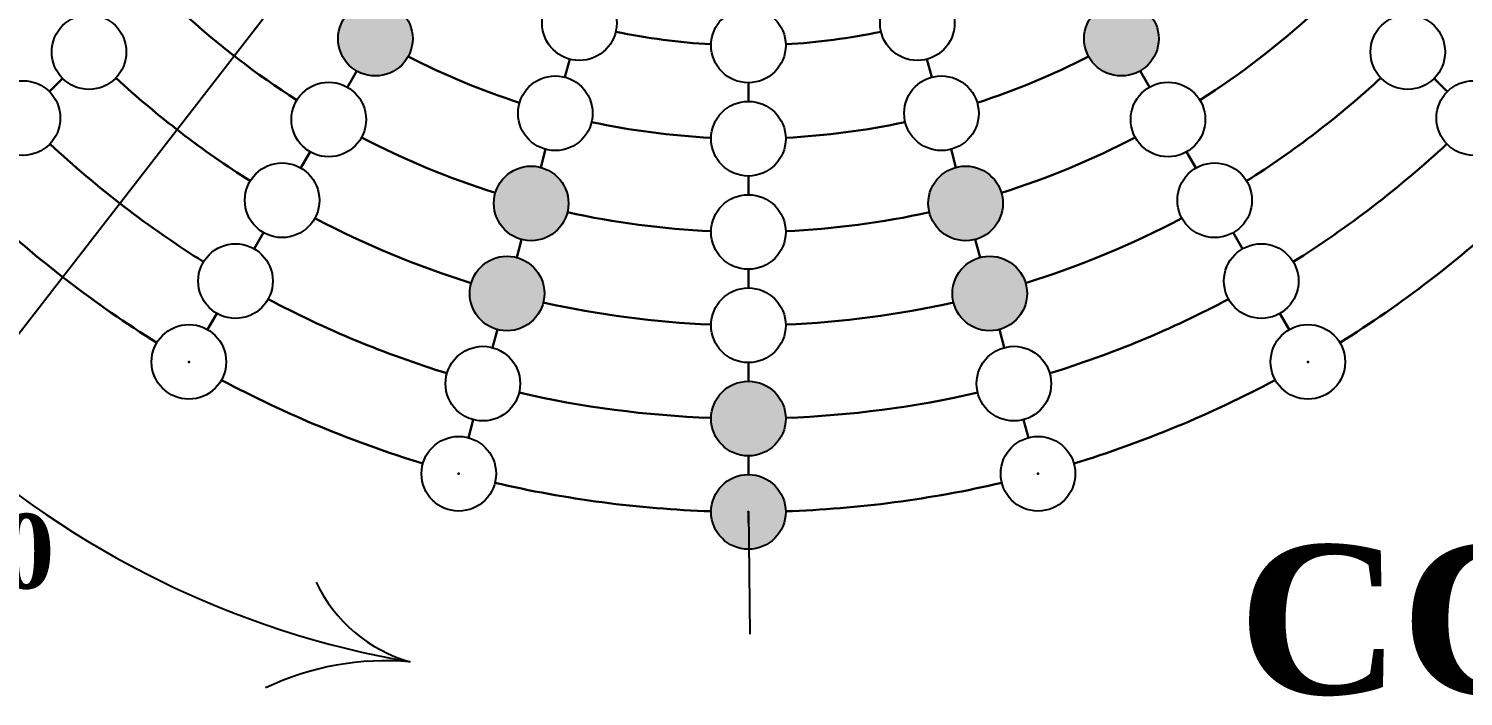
# Model space of a CAD drawing. Header units: inches. Extents: x 53 to 275, y 28 to 179.
# Drawn here: x 127.6 to 146.83, y 87.63 to 96.58 of the extents above; entities that cross this region are included whole.
import ezdxf

# ---------------------------------------------------------------- set-up
doc = ezdxf.new("R2010")
doc.units = ezdxf.units.IN
doc.header["$MEASUREMENT"] = 0

msp = doc.modelspace()

# ---------------------------------------------------------------- hatches: boundary and pattern name
h = msp.add_hatch(color=4)
h.set_gradient(color1=(242, 238, 13), color2=(243, 240, 32), one_color=1, tint=0.54)
h.paths.add_polyline_path([(149.821, 101.87, 1), (148.821, 101.87, 1)])
h.paths.add_polyline_path([(148.614, 102.193, 1), (147.614, 102.193, 1)])
h.paths.add_polyline_path([(146.407, 100.105, 1), (145.407, 100.105, 1)])
h.paths.add_polyline_path([(145.325, 100.73, 1), (144.325, 100.73, 1)])
h.paths.add_polyline_path([(143.05, 99.802, 1), (142.05, 99.802, 1)])
h.paths.add_polyline_path([(142.166, 100.685, 1), (141.166, 100.685, 1)])
h.paths.add_polyline_path([(137.747, 90.105, 1), (136.747, 90.105, 1)])
h.paths.add_polyline_path([(137.747, 91.355, 1), (136.747, 91.355, 1)])
h.paths.add_polyline_path([(140.982, 93.031, 1), (139.982, 93.031, 1)])
h.paths.add_polyline_path([(140.659, 94.238, 1), (139.659, 94.238, 1)])
h.paths.add_polyline_path([(142.747, 96.445, 1), (141.747, 96.445, 1)])
h.paths.add_polyline_path([(142.122, 97.527, 1), (141.122, 97.527, 1)])
h.paths.add_polyline_path([(122.747, 105.105, 1), (121.747, 105.105, 1)])
h.paths.add_polyline_path([(123.997, 105.105, 1), (122.997, 105.105, 1)])
h.paths.add_polyline_path([(125.673, 101.87, 1), (124.673, 101.87, 1)])
h.paths.add_polyline_path([(126.88, 102.193, 1), (125.88, 102.193, 1)])
h.paths.add_polyline_path([(129.087, 100.105, 1), (128.087, 100.105, 1)])
h.paths.add_polyline_path([(130.169, 100.73, 1), (129.169, 100.73, 1)])
h.paths.add_polyline_path([(132.444, 99.802, 1), (131.444, 99.802, 1)])
h.paths.add_polyline_path([(133.328, 100.685, 1), (132.328, 100.685, 1)])
h.paths.add_polyline_path([(134.512, 93.031, 1), (133.512, 93.031, 1)])
h.paths.add_polyline_path([(134.835, 94.238, 1), (133.835, 94.238, 1)])
h.paths.add_polyline_path([(132.747, 96.445, 1), (131.747, 96.445, 1)])
h.paths.add_polyline_path([(133.372, 97.527, 1), (132.372, 97.527, 1)])
h.paths.add_polyline_path([(125.673, 108.34, 1), (124.673, 108.34, 1)])
h.paths.add_polyline_path([(126.88, 108.017, 1), (125.88, 108.017, 1)])
h.paths.add_polyline_path([(129.087, 110.105, 1), (128.087, 110.105, 1)])
h.paths.add_polyline_path([(130.169, 109.48, 1), (129.169, 109.48, 1)])

# ---------------------------------------------------------------- linework, layer by layer
at = {"color": 1}
msp.add_line((137.247, 105.1), (126.442, 91.171), dxfattribs=at)
at = {"lineweight": 30}
for p, q in [((134.788, 95.929), (134.853, 96.17)), ((139.706, 95.929), (139.641, 96.17)), ((131.997, 96.012), (131.872, 95.795)), ((142.622, 95.795), (142.497, 96.012)), ((128.055, 95.913), (127.878, 95.736)), ((137.247, 95.855), (137.247, 95.605)), ((146.439, 95.913), (146.616, 95.736)), ((131.372, 94.929), (131.247, 94.713)), ((134.465, 94.721), (134.529, 94.963)), ((140.029, 94.721), (139.965, 94.963)), ((143.247, 94.713), (143.122, 94.929)), ((137.247, 94.605), (137.247, 94.355)), ((130.747, 93.847), (130.622, 93.63)), ((143.872, 93.63), (143.747, 93.847)), ((134.141, 93.514), (134.206, 93.755)), ((140.353, 93.514), (140.288, 93.755)), ((137.247, 93.355), (137.247, 93.105)), ((130.122, 92.764), (129.997, 92.548)), ((144.497, 92.548), (144.372, 92.764)), ((133.818, 92.306), (133.882, 92.548)), ((140.676, 92.306), (140.612, 92.548)), ((137.247, 92.105), (137.247, 91.855)), ((133.494, 91.099), (133.559, 91.34)), ((141, 91.099), (140.935, 91.34)), ((137.247, 90.855), (137.247, 90.605)), ((137.247, 90.105), (137.247, 89.955))]:
    msp.add_line(p, q, dxfattribs=at)
at = {"color": 4}
msp.add_line((137.247, 90.105), (137.267, 88.468), dxfattribs=at)
for centre in [(134.982, 96.653), (139.512, 96.653), (132.247, 96.445), (142.247, 96.445), (128.408, 96.266), (137.247, 96.355), (146.086, 96.266), (127.524, 95.382), (131.622, 95.362), (134.659, 95.446), (139.835, 95.446), (142.872, 95.362), (146.97, 95.382), (137.247, 95.105), (130.997, 94.28), (134.335, 94.238), (140.159, 94.238), (143.497, 94.28), (137.247, 93.855), (130.372, 93.197), (144.122, 93.197), (134.012, 93.031), (140.482, 93.031), (137.247, 92.605), (129.747, 92.115), (144.747, 92.115), (133.688, 91.823), (140.806, 91.823), (137.247, 91.355), (133.365, 90.616), (141.129, 90.616), (137.247, 90.105)]:
    msp.add_circle(centre, 0.5, dxfattribs=at)
at = {"lineweight": 30}
for radius, start, end in [(11.25, 227.5467, 237.4533), (11.25, 302.5467, 312.4533), (8.75, 258.2745, 266.7255), (8.75, 273.2745, 281.7255), (10, 242.8651, 252.1349), (10, 287.8651, 297.1349), (12.5, 227.292, 237.708), (12.5, 302.292, 312.708), (10, 257.8651, 267.1349), (10, 272.8651, 282.1349), (13.75, 227.0836, 237.9164), (11.25, 242.5467, 252.4533), (11.25, 287.5467, 297.4533), (13.75, 302.0836, 312.9164), (15, 226.9099, 238.0901), (12.5, 242.292, 252.708), (11.25, 257.5467, 267.4533), (11.25, 272.5467, 282.4533), (12.5, 287.292, 297.708), (15, 301.9099, 313.0901), (13.75, 242.0836, 252.9164), (12.5, 257.292, 267.708), (12.5, 272.292, 282.708), (13.75, 287.0836, 297.9164), (15, 241.9099, 253.0901), (15, 286.9099, 298.0901), (13.75, 257.0836, 267.9164), (13.75, 272.0836, 282.9164), (15, 256.9099, 268.0901), (15, 271.9099, 283.0901)]:
    msp.add_arc((137.247, 105.105), radius, start, end, dxfattribs=at)
at = {"color": 1}
for centre, radius, start, end in [((134.838, 100.363), 12.45, 227.5894, 260.1793), ((133.257, 90.016), 1.996, 205.3391, 254.2353), ((132.385, 84.36), 3.75, 84.9513, 115.44)]:
    msp.add_arc(centre, radius, start, end, dxfattribs=at)
at = {"lineweight": 30}
for p in [(129.747, 92.115), (144.747, 92.115), (133.365, 90.616), (141.129, 90.616), (137.247, 90.105)]:
    msp.add_point(p, dxfattribs=at)

# ---------------------------------------------------------------- texts
at = {"color": 1, "attachment_point": 1}
for s, insert, char_height, width in [('{\\fTimes New Roman|b1|i0|c0|p18;C0}', (126.101, 90.078), 1, 1.78792), ('{\\fTimes New Roman|b1|i0|c0|p18;CC3}', (143.811, 89.664), 2, 6.67539)]:
    msp.add_mtext(s, dxfattribs=dict(at, insert=insert, char_height=char_height, width=width))

doc.saveas('drawing.dxf')
